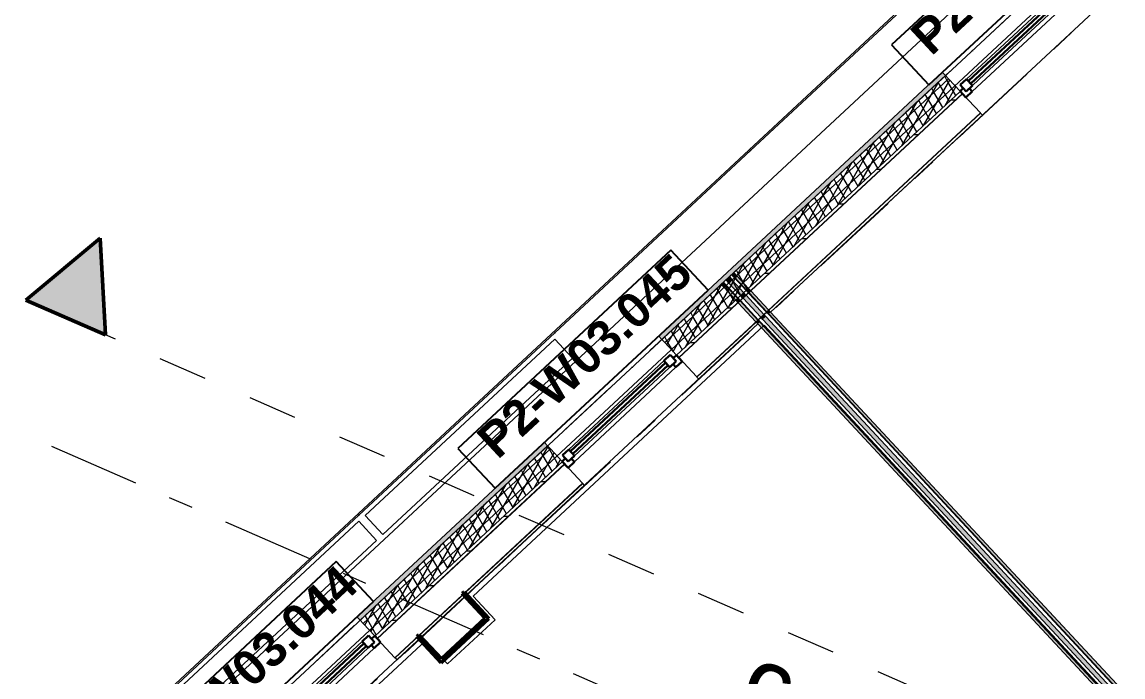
# Model space of a CAD drawing. Header units: millimetres. Extents: x -50172 to 162135, y -142603 to 4572.
# Drawn here: x -32362 to -26013, y -29528 to -25751 of the extents above; entities that cross this region are included whole.
import ezdxf
from ezdxf.enums import TextEntityAlignment as Align

# ---------------------------------------------------------------- set-up
doc = ezdxf.new("R2010")
doc.units = ezdxf.units.MM
doc.header["$MEASUREMENT"] = 0
for name, pattern in [('Dashed', [564.444447, 282.222223, -282.222223]), ('Dot & Dashed', [670.277762, 352.777767, -176.388884, 0, -141.111112]), ('Double Dashed', [1093.611073, 529.166651, -211.666656, 141.111112, -211.666656])]:
    doc.linetypes.add(name, pattern=pattern)
for name, color, linetype in [('A-25-M_Curtain_Wall', 7, 'Continuous'), ('A-25-M_Wall_Ext', 7, 'Continuous'), ('A-95-MC_Marker_Section_P2.Marker', 7, 'Continuous'), ('New_A-05-M_Gross_Int_Circulation', 7, 'Continuous'), ('New_A-15-MG_Structural_Grid_Phase_2', 7, 'Continuous'), ('New_A-20-M_Floor_Slab', 7, 'Continuous'), ('New_A-25-M_Curtain_Wall', 7, 'Continuous'), ('New_A-25-M_Wall_Ext', 7, 'Continuous'), ('New_A-25-M_Wall_Int', 7, 'Continuous'), ('New_ArchiCAD Window Markers', 7, 'Continuous'), ('New_ArchiCAD Windows', 7, 'Continuous')]:
    doc.layers.add(name, color=color, linetype=linetype)
for name, color, linetype, lineweight, true_color in [('A-25-M_Curtain_Wall_Pen_No__69', 7, 'Continuous', 20, 0x606060), ('A-25-M_Wall_Ext_Pen_No__107', 7, 'Continuous', 15, 0xa6a6a6), ('A-95-MC_Marker_Section_P2.Marker_Pen_No__25', 7, 'Continuous', 50, 0x2a2a2a), ('New_A-05-M_Gross_Int_Circulation_Pen_No__74', 7, 'Continuous', 20, 0x606060), ('New_A-15-MG_Structural_Grid_Phase_2_Pen_No__222', 7, 'Continuous', 13, 0x65af33), ('New_A-25-M_Wall_Ext_Pen_No__107', 7, 'Continuous', 15, 0xa6a6a6), ('New_A-25-M_Wall_Int_Pen_No__107', 7, 'Continuous', 15, 0xa6a6a6), ('New_A-25-M_Wall_Int_Pen_No__27', 7, 'Continuous', 50, 0x2a2a2a), ('New_ArchiCAD Windows_Pen_No__23', 7, 'Continuous', 30, 0x2a2a2a)]:
    doc.layers.add(name, color=color, linetype=linetype, lineweight=lineweight, true_color=true_color)
for name, color, linetype, lineweight in [('A-25-M_Curtain_Wall_Pen_No__90', 8, 'Continuous', 20), ('A-25-M_Wall_Ext_Pen_No__87', 8, 'Continuous', 20), ('A-95-MC_Marker_Section_P2.Marker_Pen_No__1', 7, 'Continuous', 13), ('New_A-20-M_Floor_Slab_Pen_No__89', 8, 'Continuous', 20), ('New_A-25-M_Curtain_Wall_Pen_No__87', 8, 'Continuous', 20), ('New_A-25-M_Wall_Ext_Pen_No__1', 7, 'Continuous', 13), ('New_A-25-M_Wall_Int_Pen_No__1', 7, 'Continuous', 13), ('New_ArchiCAD Window Markers_Pen_No__1', 7, 'Continuous', 13), ('New_ArchiCAD Window Markers_Pen_No__5', 7, 'Continuous', 25), ('New_ArchiCAD Windows_Pen_No__1', 7, 'Continuous', 13), ('New_ArchiCAD Windows_Pen_No__101', 252, 'Continuous', 15), ('New_ArchiCAD Windows_Pen_No__3', 7, 'Continuous', 18), ('New_ArchiCAD Zone Stamps_Pen_No__6', 7, 'Continuous', 35)]:
    doc.layers.add(name, color=color, linetype=linetype, lineweight=lineweight)
doc.styles.add('GENERATED_STYLE_1', font='')
doc.styles.add('GENERATED_STYLE_3', font='')
doc.styles.add('GENERATED_STYLE_4', font='')
doc.styles.get('GENERATED_STYLE_1').set_extended_font_data('Arial', bold=True)
doc.styles.get('GENERATED_STYLE_3').set_extended_font_data('Arial')
doc.styles.get('GENERATED_STYLE_4').set_extended_font_data('Swis721 BT')
pattern_1 = [(60, (0, 0), (-43.30127, 25), []), (120, (0, 0), (43.30127, 25), [])]
pattern_2 = [(0, (0, 0), (0, 200), [])]
pattern_3 = [(222.9401, (0, 0), (-117.9931, 126.7976), [0, -100]), (222.9401, (22.4, -97.46), (-117.9931, 126.7976), [0, -100])]

# ---------------------------------------------------------------- blocks, each defined once
blk = doc.blocks.new('Corridor 02-Third_INB 3152_2_1', base_point=(-27291.1, -30973.4))
at = {"layer": 'New_A-05-M_Gross_Int_Circulation_Pen_No__74', "linetype": 'Continuous'}
for p, q in [((-28082.1, -27499.9), (-29760.7, -29061.1)), ((-25292.6, -30497.4), (-28082.1, -27499.9)), ((-29760.7, -29061.1), (-29633.7, -29197.6)), ((-29633.7, -29197.6), (-29908, -29452.9)), ((-30034.1, -29317.5), (-31017.7, -30231.4)), ((-29908, -29452.9), (-30034.1, -29317.5))]:
    blk.add_line(p, q, dxfattribs=at)
at = {"layer": 'New_ArchiCAD Zone Stamps_Pen_No__6'}
for tag, height, style, p in [('ROOM_NAME', 250, 'GENERATED_STYLE_1', (-28123.9, -29413.8)), ('zoneNameLine2', 250, 'GENERATED_STYLE_1', (-28312.4, -29846)), ('ROOM_NUMBER', 200, 'GENERATED_STYLE_3', (-28500.8, -30266.7)), ('measuredAreaCode', 200, 'GENERATED_STYLE_3', (-28657.8, -30626.8)), ('ROOM_HOLES_PRM', 200, 'GENERATED_STYLE_3', (-28350.4, -30760.8)), ('DUMMY_649', 200, 'GENERATED_STYLE_3', (-27721.3, -31035.2)), ('DUMMY_650', 133.3, 'GENERATED_STYLE_3', (-27442, -31141.7))]:
    blk.add_attdef(tag, text='', height=height, rotation=336.44041, dxfattribs=dict(at, style=style)).set_placement(p, align=Align.TOP_LEFT)
blk = doc.blocks.new('Slab_1_1', base_point=(-21949.4, -20986.7))
at = {"layer": 'New_A-20-M_Floor_Slab_Pen_No__89', "linetype": 'Continuous', "flags": 128}
blk.add_lwpolyline([(-21949.4, -20986.7), (-35033.8, -33162.5), (-17609.3, -40760.4), (-18787.3, -43462.1), (-15131, -45056.4), (-14775, -44240), (-9869.7, -46379), (-11500.5, -50118.9), (-7078.3, -52047.2), (-5877, -49292.3), (-6005.4, -49236.4), (-8439.1, -48175.2), (-7170.1, -45265.1), (-4736.4, -46326.4), (-4347.2, -46496.1), (12486.7, -53836.5)], dxfattribs=at)
blk = doc.blocks.new('Curtain Wall_5_1')
at = {"layer": 'New_A-25-M_Curtain_Wall_Pen_No__87', "linetype": 'Continuous'}
for p, q in [((-28160.3, -26491.8), (-27030.7, -25440.6)), ((-29289.9, -27542.9), (-28160.3, -26491.8)), ((-30419.4, -28594.1), (-29289.9, -27542.9)), ((-31549, -29645.3), (-30419.4, -28594.1))]:
    blk.add_line(p, q, dxfattribs=at)
for p in [(-28160.3, -26491.8), (-29289.9, -27542.9), (-30419.4, -28594.1)]:
    blk.add_point(p, dxfattribs=at)
blk = doc.blocks.new('*X463')
at = {"layer": 'New_A-25-M_Wall_Int_Pen_No__107', "linetype": 'Continuous'}
blk.add_hatch(color=256, dxfattribs=at).paths.add_polyline_path([(-28090.4, -27466.3), (-25326.8, -30436.1), (-25325.6, -30400.7), (-28072.1, -27449.3)])
blk = doc.blocks.new('Wall_59_1', base_point=(-28275.9, -27175.9))
at = {"layer": 'New_A-25-M_Wall_Int_Pen_No__107', "linetype": 'Continuous'}
for points in [[(-28056, -27434.3), (-25324.4, -30369.6), (-25323.7, -30348.4), (-28045, -27424.1)], [(-28118.2, -27492.2), (-25328.8, -30489.8), (-25328, -30468.6), (-28107.2, -27482)]]:
    blk.add_hatch(color=256, dxfattribs=at).paths.add_polyline_path(points)
at = {"layer": 'New_A-25-M_Wall_Int_Pen_No__107', "linetype": 'Continuous', "lineweight": 0, "true_color": 0x535353}
for points in [[(-28107.2, -27482), (-25328, -30468.6), (-25327.8, -30464.3), (-28105, -27480)], [(-28058.2, -27436.4), (-25324.6, -30373.9), (-25324.4, -30369.6), (-28056, -27434.3)]]:
    blk.add_hatch(color=251, dxfattribs=at).paths.add_polyline_path(points)
at = {"layer": 'New_A-25-M_Wall_Int_Pen_No__1', "linetype": 'Continuous'}
for p, q in [((-28107.2, -27482), (-25328, -30468.6)), ((-28105, -27480), (-25327.8, -30464.3)), ((-28090.4, -27466.3), (-25326.8, -30436.1)), ((-28072.1, -27449.3), (-25325.6, -30400.7)), ((-28058.2, -27436.4), (-25324.6, -30373.9)), ((-28056, -27434.3), (-25324.4, -30369.6))]:
    blk.add_line(p, q, dxfattribs=at)
at = {"layer": 'New_A-25-M_Wall_Int_Pen_No__1', "linetype": 'Continuous', "flags": 128}
for points in [[(-25323.7, -30348.4), (-28045, -27424.1)], [(-28118.2, -27492.2), (-25328.8, -30489.8)]]:
    blk.add_lwpolyline(points, dxfattribs=at)
at = {"layer": 'New_A-25-M_Wall_Int', "color": 250, "lineweight": 50, "true_color": 0x2a2a2a}
blk.add_blockref('*X463', (0, 0), dxfattribs=at)
blk = doc.blocks.new('Wall_87_1', base_point=(-30317.8, -28740))
at = {"layer": 'New_A-25-M_Curtain_Wall_Pen_No__87', "linetype": 'Continuous', "flags": 128}
for points in [[(-30420, -28630.2), (-31513, -29647.3)], [(-30317.8, -28740), (-30420, -28630.2)], [(-31410.8, -29757.1), (-30317.8, -28740)], [(-31513, -29647.3), (-31410.8, -29757.1)]]:
    blk.add_lwpolyline(points, dxfattribs=at)
blk = doc.blocks.new('Wall_88_1', base_point=(-29188.3, -27688.8))
at = {"layer": 'New_A-25-M_Curtain_Wall_Pen_No__87', "linetype": 'Continuous', "flags": 128}
for points in [[(-29290.4, -27579), (-30383.4, -28596.1)], [(-29188.3, -27688.8), (-29290.4, -27579)], [(-30281.2, -28705.9), (-29188.3, -27688.8)], [(-30383.4, -28596.1), (-30281.2, -28705.9)]]:
    blk.add_lwpolyline(points, dxfattribs=at)
blk = doc.blocks.new('Wall_153_1', base_point=(-29943.4, -29424.1))
at = {"layer": 'New_A-25-M_Wall_Int_Pen_No__107', "linetype": 'Continuous'}
blk.add_hatch(color=256, dxfattribs=at).paths.add_polyline_path([(-29943.4, -29424.1), (-30073.5, -29284.3), (-30084.5, -29294.5), (-29944.2, -29445.3)])
at = {"layer": 'New_A-25-M_Wall_Int_Pen_No__27', "linetype": 'Continuous', "flags": 128}
for points in [[(-30073.5, -29284.3), (-30084.5, -29294.5)], [(-30084.5, -29294.5), (-29944.2, -29445.3)], [(-29943.4, -29424.1), (-30073.5, -29284.3)]]:
    blk.add_lwpolyline(points, dxfattribs=at)
blk = doc.blocks.new('Wall_154_1', base_point=(-29943.4, -29424.1))
at = {"layer": 'New_A-25-M_Wall_Int_Pen_No__107', "linetype": 'Continuous'}
blk.add_hatch(color=256, dxfattribs=at).paths.add_polyline_path([(-29944.2, -29445.3), (-29669.8, -29190), (-29691, -29189.2), (-29943.4, -29424.1)])
at = {"layer": 'New_A-25-M_Wall_Int_Pen_No__27', "linetype": 'Continuous', "flags": 128}
for points in [[(-29944.2, -29445.3), (-29669.8, -29190)], [(-29691, -29189.2), (-29943.4, -29424.1)]]:
    blk.add_lwpolyline(points, dxfattribs=at)
blk = doc.blocks.new('Wall_155_1', base_point=(-29691, -29189.2))
at = {"layer": 'New_A-25-M_Wall_Int_Pen_No__107', "linetype": 'Continuous'}
blk.add_hatch(color=256, dxfattribs=at).paths.add_polyline_path([(-29669.8, -29190), (-29812.2, -29037), (-29823.1, -29047.2), (-29691, -29189.2)])
at = {"layer": 'New_A-25-M_Wall_Int_Pen_No__27', "linetype": 'Continuous', "flags": 128}
for points in [[(-29812.2, -29037), (-29823.1, -29047.2)], [(-29823.1, -29047.2), (-29691, -29189.2)], [(-29669.8, -29190), (-29812.2, -29037)]]:
    blk.add_lwpolyline(points, dxfattribs=at)
blk = doc.blocks.new('*X640')
at = {"layer": 'A-25-M_Wall_Ext_Pen_No__107', "linetype": 'Continuous'}
blk.add_hatch(color=256, dxfattribs=at).paths.add_polyline_path([(-28285.9, -27256.2), (-28267.6, -27239.2), (-28284.6, -27220.9), (-28302.9, -27237.9)])
blk = doc.blocks.new('*X642')
at = {"layer": 'A-25-M_Wall_Ext_Pen_No__107', "linetype": 'Continuous'}
blk.add_hatch(color=256, dxfattribs=at).paths.add_polyline_path([(-28217.8, -27329.4), (-28199.5, -27312.4), (-28267.6, -27239.2), (-28285.9, -27256.2)])
blk = doc.blocks.new('*X644')
at = {"layer": 'A-25-M_Wall_Ext_Pen_No__107', "linetype": 'Continuous'}
blk.add_hatch(color=256, dxfattribs=at).paths.add_polyline_path([(-28205.5, -27342.6), (-28187.2, -27325.6), (-28199.5, -27312.4), (-28217.8, -27329.4)])
blk = doc.blocks.new('*X646')
at = {"layer": 'A-25-M_Wall_Ext_Pen_No__107', "linetype": 'Continuous'}
blk.add_hatch(color=256, dxfattribs=at).paths.add_polyline_path([(-28204.1, -27344.1), (-28185.8, -27327), (-28187.2, -27325.6), (-28205.5, -27342.6)])
blk = doc.blocks.new('*X648')
at = {"layer": 'A-25-M_Wall_Ext_Pen_No__107', "linetype": 'Continuous'}
blk.add_hatch(color=256, dxfattribs=at).paths.add_polyline_path([(-28102, -27453.9), (-28083.7, -27436.9), (-28185.8, -27327), (-28204.1, -27344.1)])
blk = doc.blocks.new('*X650')
at = {"layer": 'A-25-M_Wall_Ext_Pen_No__107', "linetype": 'Continuous'}
blk.add_hatch(color=256, dxfattribs=at).paths.add_polyline_path([(-28100.6, -27455.4), (-28082.3, -27438.3), (-28083.7, -27436.9), (-28102, -27453.9)])
blk = doc.blocks.new('*X652')
at = {"layer": 'A-25-M_Wall_Ext_Pen_No__107', "linetype": 'Continuous'}
blk.add_hatch(color=256, dxfattribs=at).paths.add_polyline_path([(-28090.4, -27466.3), (-28072.1, -27449.3), (-28082.3, -27438.3), (-28100.6, -27455.4)])
blk = doc.blocks.new('Wall_211_1', base_point=(-34937.8, -33412.1))
at = {"layer": 'New_A-25-M_Wall_Ext_Pen_No__107', "linetype": 'Continuous', "lineweight": 0, "true_color": 0x535353}
for points in [[(-28253.7, -27226.3), (-28251.5, -27224.2), (-28268.5, -27205.9), (-28270.7, -27208)], [(-28185.6, -27299.5), (-28183.4, -27297.4), (-28251.5, -27224.2), (-28253.7, -27226.3)], [(-28302.7, -27271.9), (-28300.5, -27269.9), (-28317.6, -27251.6), (-28319.8, -27253.6)], [(-28234.6, -27345.1), (-28232.4, -27343.1), (-28300.5, -27269.9), (-28302.7, -27271.9)], [(-28173.3, -27312.6), (-28171.1, -27310.6), (-28183.4, -27297.4), (-28185.6, -27299.5)], [(-28222.3, -27358.3), (-28220.1, -27356.2), (-28232.4, -27343.1), (-28234.6, -27345.1)], [(-28221, -27359.7), (-28218.8, -27357.7), (-28220.1, -27356.2), (-28222.3, -27358.3)], [(-28118.8, -27469.6), (-28116.6, -27467.5), (-28218.8, -27357.7), (-28221, -27359.7)], [(-28171.9, -27314.1), (-28169.7, -27312.1), (-28171.1, -27310.6), (-28173.3, -27312.6)], [(-28069.7, -27423.9), (-28067.5, -27421.9), (-28169.7, -27312.1), (-28171.9, -27314.1)], [(-28068.4, -27425.4), (-28066.2, -27423.3), (-28067.5, -27421.9), (-28069.7, -27423.9)], [(-28058.2, -27436.4), (-28056, -27434.3), (-28066.2, -27423.3), (-28068.4, -27425.4)], [(-28117.4, -27471), (-28115.2, -27469), (-28116.6, -27467.5), (-28118.8, -27469.6)], [(-28107.2, -27482), (-28105, -27480), (-28115.2, -27469), (-28117.4, -27471)]]:
    blk.add_hatch(color=251, dxfattribs=at).paths.add_polyline_path(points)
at = {"layer": 'New_A-25-M_Wall_Ext_Pen_No__107', "linetype": 'Continuous'}
for points in [[(-28251.5, -27224.2), (-28240.5, -27214), (-28257.5, -27195.7), (-28268.5, -27205.9)], [(-28183.4, -27297.4), (-28172.4, -27287.2), (-28240.5, -27214), (-28251.5, -27224.2)], [(-28313.7, -27282.1), (-28302.7, -27271.9), (-28319.8, -27253.6), (-28330.7, -27263.8)], [(-28245.6, -27355.3), (-28234.6, -27345.1), (-28302.7, -27271.9), (-28313.7, -27282.1)], [(-28171.1, -27310.6), (-28160.1, -27300.4), (-28172.4, -27287.2), (-28183.4, -27297.4)], [(-28233.3, -27368.5), (-28222.3, -27358.3), (-28234.6, -27345.1), (-28245.6, -27355.3)], [(-28232, -27370), (-28221, -27359.7), (-28222.3, -27358.3), (-28233.3, -27368.5)], [(-28129.8, -27479.8), (-28118.8, -27469.6), (-28221, -27359.7), (-28232, -27370)], [(-28169.7, -27312.1), (-28158.8, -27301.8), (-28160.1, -27300.4), (-28171.1, -27310.6)], [(-28067.5, -27421.9), (-28056.6, -27411.7), (-28158.8, -27301.8), (-28169.7, -27312.1)], [(-28066.2, -27423.3), (-28055.2, -27413.1), (-28056.6, -27411.7), (-28067.5, -27421.9)], [(-28056, -27434.3), (-28045, -27424.1), (-28055.2, -27413.1), (-28066.2, -27423.3)], [(-28128.4, -27481.2), (-28117.4, -27471), (-28118.8, -27469.6), (-28129.8, -27479.8)], [(-28118.2, -27492.2), (-28107.2, -27482), (-28117.4, -27471), (-28128.4, -27481.2)]]:
    blk.add_hatch(color=256, dxfattribs=at).paths.add_polyline_path(points)
at = {"layer": 'A-25-M_Wall_Ext_Pen_No__87', "linetype": 'Continuous', "flags": 128}
for points in [[(-25357.6, -24497.1), (-28257.5, -27195.7)], [(-28045, -27424.1), (-25145, -24725.5)], [(-28330.7, -27263.8), (-31365.2, -30087.6)], [(-31053.4, -30223.6), (-28118.2, -27492.2)]]:
    blk.add_lwpolyline(points, dxfattribs=at)
at = {"layer": 'New_A-25-M_Wall_Ext_Pen_No__1', "linetype": 'Continuous'}
for p, q in [((-28267.6, -27239.2), (-28284.6, -27220.9)), ((-28253.7, -27226.3), (-28270.7, -27208)), ((-28251.5, -27224.2), (-28268.5, -27205.9)), ((-28240.5, -27214), (-28257.5, -27195.7)), ((-28185.6, -27299.5), (-28253.7, -27226.3)), ((-28183.4, -27297.4), (-28251.5, -27224.2)), ((-28172.4, -27287.2), (-28240.5, -27214)), ((-28330.7, -27263.8), (-28313.7, -27282.1)), ((-28319.8, -27253.6), (-28302.7, -27271.9)), ((-28300.5, -27269.9), (-28317.6, -27251.6)), ((-28313.7, -27282.1), (-28245.6, -27355.3)), ((-28285.9, -27256.2), (-28302.9, -27237.9)), ((-28302.7, -27271.9), (-28234.6, -27345.1)), ((-28232.4, -27343.1), (-28300.5, -27269.9)), ((-28217.8, -27329.4), (-28285.9, -27256.2)), ((-28199.5, -27312.4), (-28267.6, -27239.2)), ((-28173.3, -27312.6), (-28185.6, -27299.5)), ((-28171.1, -27310.6), (-28183.4, -27297.4)), ((-28160.1, -27300.4), (-28172.4, -27287.2)), ((-28245.6, -27355.3), (-28233.3, -27368.5)), ((-28234.6, -27345.1), (-28222.3, -27358.3)), ((-28220.1, -27356.2), (-28232.4, -27343.1)), ((-28222.3, -27358.3), (-28221, -27359.7)), ((-28221, -27359.7), (-28118.8, -27469.6)), ((-28218.8, -27357.7), (-28220.1, -27356.2)), ((-28116.6, -27467.5), (-28218.8, -27357.7)), ((-28205.5, -27342.6), (-28217.8, -27329.4)), ((-28204.1, -27344.1), (-28205.5, -27342.6)), ((-28102, -27453.9), (-28204.1, -27344.1)), ((-28187.2, -27325.6), (-28199.5, -27312.4)), ((-28185.8, -27327), (-28187.2, -27325.6)), ((-28083.7, -27436.9), (-28185.8, -27327)), ((-28171.9, -27314.1), (-28173.3, -27312.6)), ((-28069.7, -27423.9), (-28171.9, -27314.1)), ((-28169.7, -27312.1), (-28171.1, -27310.6)), ((-28067.5, -27421.9), (-28169.7, -27312.1)), ((-28158.8, -27301.8), (-28160.1, -27300.4)), ((-28056.6, -27411.7), (-28158.8, -27301.8)), ((-28233.3, -27368.5), (-28232, -27370)), ((-28232, -27370), (-28129.8, -27479.8)), ((-28068.4, -27425.4), (-28069.7, -27423.9)), ((-28058.2, -27436.4), (-28068.4, -27425.4)), ((-28066.2, -27423.3), (-28067.5, -27421.9)), ((-28056, -27434.3), (-28066.2, -27423.3)), ((-28055.2, -27413.1), (-28056.6, -27411.7)), ((-28045, -27424.1), (-28055.2, -27413.1)), ((-28129.8, -27479.8), (-28128.4, -27481.2)), ((-28128.4, -27481.2), (-28118.2, -27492.2)), ((-28118.8, -27469.6), (-28117.4, -27471)), ((-28117.4, -27471), (-28107.2, -27482)), ((-28115.2, -27469), (-28116.6, -27467.5)), ((-28105, -27480), (-28115.2, -27469)), ((-28100.6, -27455.4), (-28102, -27453.9)), ((-28090.4, -27466.3), (-28100.6, -27455.4)), ((-28082.3, -27438.3), (-28083.7, -27436.9)), ((-28072.1, -27449.3), (-28082.3, -27438.3))]:
    blk.add_line(p, q, dxfattribs=at)
at = {"layer": 'A-25-M_Wall_Ext', "color": 250, "lineweight": 50, "true_color": 0x2a2a2a}
for name in ['*X640', '*X642', '*X644', '*X646', '*X648', '*X650', '*X652']:
    blk.add_blockref(name, (0, 0), dxfattribs=at)
blk = doc.blocks.new('Standard grid marker_21')
at = {"layer": 'New_A-15-MG_Structural_Grid_Phase_2_Pen_No__222', "linetype": 'Double Dashed'}
blk.add_line((2642.7, 0), (48997.9, 0), dxfattribs=at)
at = {"layer": 'New_A-15-MG_Structural_Grid_Phase_2_Pen_No__222', "style": 'GENERATED_STYLE_4'}
blk.add_attdef('AC_MarkerText_1', text='', height=350, rotation=113.5, dxfattribs=at).set_placement((-500, -1294.1), align=Align.MIDDLE_CENTER)
blk = doc.blocks.new('Beam_5_1', base_point=(-34630.1, -33125.7))
at = {"layer": 'A-25-M_Curtain_Wall_Pen_No__69', "linetype": 'Dot & Dashed'}
blk.add_line((-34630.1, -33125.7), (-10910.7, -11053.4), dxfattribs=at)
at = {"layer": 'A-25-M_Curtain_Wall_Pen_No__90', "linetype": 'Continuous'}
for p, q in [((-34942.9, -32791.2), (-11222.7, -10718.1)), ((-34575.8, -33183.7), (-10856.6, -11111.5))]:
    blk.add_line(p, q, dxfattribs=at)
blk = doc.blocks.new('*X815')
at = {"layer": 'New_A-25-M_Wall_Ext_Pen_No__107', "linetype": 'Continuous'}
blk.add_hatch(color=256, dxfattribs=at).paths.add_polyline_path([(-28090.4, -27466.3), (-28072.1, -27449.3), (-28082.3, -27438.3), (-28100.6, -27455.4)])
blk = doc.blocks.new('Window 19_10')
at = {"layer": 'New_ArchiCAD Windows_Pen_No__1', "linetype": 'Continuous'}
for p, q in [((-450, 123), (-450, 150)), ((450, 150), (450, 123)), ((-450, 98), (-450, 123)), ((-450, 0), (-450, 98)), ((450, 123), (450, 98)), ((450, 98), (450, 0)), ((450, 0), (450, -2)), ((-450, -2), (-450, 0)), ((-450, -20), (-450, -2)), ((-450, -22), (-450, -20)), ((-450, -172), (-450, -22)), ((450, -2), (450, -20)), ((450, -20), (450, -22)), ((450, -22), (450, -172)), ((-450, -174), (-450, -172)), ((-450, -189), (-450, -174)), ((450, -172), (450, -174)), ((450, -174), (450, -189))]:
    blk.add_line(p, q, dxfattribs=at)
at = {"layer": 'New_ArchiCAD Windows_Pen_No__101', "linetype": 'Continuous'}
for p, q in [((-342, 25), (-373.9, 25)), ((375, 25), (-290.9, 25)), ((-400, -50), (400, -50)), ((375, -25), (-279.9, -25))]:
    blk.add_line(p, q, dxfattribs=at)
at = {"layer": 'New_ArchiCAD Windows_Pen_No__23', "linetype": 'Continuous'}
for p, q in [((-450, -50), (-450, 0)), ((-450, 0), (-425, 0)), ((-425, -25), (-425, 25)), ((-425, 25), (-375, 25)), ((-375, 25), (-375, -25)), ((-375, 10), (375, 10)), ((375, -25), (375, 25)), ((375, 25), (425, 25)), ((425, 25), (425, -25)), ((425, 0), (450, 0)), ((450, 0), (450, -50)), ((-400, -50), (-450, -50)), ((-375, -25), (-425, -25)), ((-400, -25), (-400, -50)), ((375, -10), (-375, -10)), ((425, -25), (375, -25)), ((400, -50), (400, -25)), ((450, -50), (400, -50))]:
    blk.add_line(p, q, dxfattribs=at)
at = {"layer": 'New_ArchiCAD Windows_Pen_No__3', "linetype": 'Continuous'}
for p, q in [((-375, 25), (-373.9, 25)), ((-342, 25), (-290.9, 25)), ((-375, -25), (-279.9, -25))]:
    blk.add_line(p, q, dxfattribs=at)
blk = doc.blocks.new('Window Stamp 18_14')
at = {"layer": 'New_ArchiCAD Window Markers_Pen_No__5', "linetype": 'Continuous'}
for p, q in [((557.4, -339), (-1119.7, -339)), ((-1119.7, -339), (-1119.7, -653.3)), ((557.4, -339), (-1119.7, -339)), ((557.4, -653.3), (557.4, -339)), ((-1119.7, -653.3), (557.4, -653.3))]:
    blk.add_line(p, q, dxfattribs=at)
at = {"layer": 'New_ArchiCAD Window Markers_Pen_No__1', "style": 'GENERATED_STYLE_1'}
blk.add_attdef('AC_WIDO_ID', text='', height=200, rotation=180, dxfattribs=at).set_placement((481.2, -273.8), align=Align.BOTTOM_LEFT)
blk = doc.blocks.new('Window 19_11')
at = {"layer": 'New_ArchiCAD Windows_Pen_No__1', "linetype": 'Continuous'}
for p, q in [((-450, 150), (-450, 123)), ((450, 123), (450, 150)), ((-450, 123), (-450, 98)), ((-450, 98), (-450, 0)), ((450, 98), (450, 123)), ((450, 0), (450, 98)), ((-450, 0), (-450, -2)), ((-450, -2), (-450, -20)), ((-450, -20), (-450, -22)), ((-450, -22), (-450, -172)), ((450, -2), (450, 0)), ((450, -20), (450, -2)), ((450, -22), (450, -20)), ((450, -172), (450, -22)), ((-450, -172), (-450, -174)), ((-450, -174), (-450, -189)), ((450, -174), (450, -172)), ((450, -189), (450, -174))]:
    blk.add_line(p, q, dxfattribs=at)
at = {"layer": 'New_ArchiCAD Windows_Pen_No__101', "linetype": 'Continuous'}
for p, q in [((-342, 25), (-373.9, 25)), ((375, 25), (-290.9, 25)), ((-400, -50), (400, -50)), ((375, -25), (-279.9, -25))]:
    blk.add_line(p, q, dxfattribs=at)
at = {"layer": 'New_ArchiCAD Windows_Pen_No__23', "linetype": 'Continuous'}
for p, q in [((-425, 25), (-425, -25)), ((-375, 25), (-425, 25)), ((-375, -25), (-375, 25)), ((375, 10), (-375, 10)), ((375, 25), (375, -25)), ((425, 25), (375, 25)), ((425, -25), (425, 25)), ((-450, 0), (-450, -50)), ((-425, 0), (-450, 0)), ((-450, -50), (-400, -50)), ((-425, -25), (-375, -25)), ((-400, -50), (-400, -25)), ((-375, -10), (375, -10)), ((375, -25), (425, -25)), ((400, -25), (400, -50)), ((400, -50), (450, -50)), ((450, 0), (425, 0)), ((450, -50), (450, 0))]:
    blk.add_line(p, q, dxfattribs=at)
at = {"layer": 'New_ArchiCAD Windows_Pen_No__3', "linetype": 'Continuous'}
for p, q in [((-375, 25), (-373.9, 25)), ((-342, 25), (-290.9, 25)), ((-375, -25), (-279.9, -25))]:
    blk.add_line(p, q, dxfattribs=at)
blk = doc.blocks.new('Window Stamp 18_9')
at = {"layer": 'New_ArchiCAD Window Markers_Pen_No__5', "linetype": 'Continuous'}
for p, q in [((838.5, -339), (-838.5, -339)), ((-838.5, -339), (-838.5, -653.3)), ((838.5, -339), (-838.5, -339)), ((838.5, -653.3), (838.5, -339)), ((-838.5, -653.3), (838.5, -653.3))]:
    blk.add_line(p, q, dxfattribs=at)
at = {"layer": 'New_ArchiCAD Window Markers_Pen_No__1', "style": 'GENERATED_STYLE_1'}
blk.add_attdef('AC_WIDO_ID', text='', height=200, rotation=180, dxfattribs=at).set_placement((762.3, -273.8), align=Align.BOTTOM_LEFT)
blk = doc.blocks.new('Window 19_12')
at = {"layer": 'New_ArchiCAD Windows_Pen_No__1', "linetype": 'Continuous'}
for p, q in [((-450, 123), (-450, 150)), ((450, 150), (450, 123)), ((-450, 98), (-450, 123)), ((-450, 0), (-450, 98)), ((450, 123), (450, 98)), ((450, 98), (450, 0)), ((450, 0), (450, -2)), ((-450, -2), (-450, 0)), ((-450, -20), (-450, -2)), ((-450, -22), (-450, -20)), ((-450, -172), (-450, -22)), ((450, -2), (450, -20)), ((450, -20), (450, -22)), ((450, -22), (450, -172)), ((-450, -174), (-450, -172)), ((-450, -189), (-450, -174)), ((450, -172), (450, -174)), ((450, -174), (450, -189))]:
    blk.add_line(p, q, dxfattribs=at)
at = {"layer": 'New_ArchiCAD Windows_Pen_No__101', "linetype": 'Continuous'}
for p, q in [((-342, 25), (-373.9, 25)), ((375, 25), (-290.9, 25)), ((-400, -50), (400, -50)), ((375, -25), (-279.9, -25))]:
    blk.add_line(p, q, dxfattribs=at)
at = {"layer": 'New_ArchiCAD Windows_Pen_No__23', "linetype": 'Continuous'}
for p, q in [((-425, -25), (-425, 25)), ((-425, 25), (-375, 25)), ((-375, 25), (-375, -25)), ((-375, 10), (375, 10)), ((375, -25), (375, 25)), ((375, 25), (425, 25)), ((425, 25), (425, -25)), ((425, 0), (450, 0)), ((-450, -50), (-450, 0)), ((-450, 0), (-425, 0)), ((-400, -50), (-450, -50)), ((-375, -25), (-425, -25)), ((-400, -25), (-400, -50)), ((375, -10), (-375, -10)), ((425, -25), (375, -25)), ((400, -50), (400, -25)), ((450, -50), (400, -50)), ((450, 0), (450, -50))]:
    blk.add_line(p, q, dxfattribs=at)
at = {"layer": 'New_ArchiCAD Windows_Pen_No__3', "linetype": 'Continuous'}
for p, q in [((-375, 25), (-373.9, 25)), ((-342, 25), (-290.9, 25)), ((-375, -25), (-279.9, -25))]:
    blk.add_line(p, q, dxfattribs=at)
blk = doc.blocks.new('Window Stamp 18_15')
at = {"layer": 'New_ArchiCAD Window Markers_Pen_No__5', "linetype": 'Continuous'}
for p, q in [((1097.5, -339), (-579.6, -339)), ((-579.6, -339), (-579.6, -653.3)), ((1097.5, -339), (-579.6, -339)), ((1097.5, -653.3), (1097.5, -339)), ((-579.6, -653.3), (1097.5, -653.3))]:
    blk.add_line(p, q, dxfattribs=at)
at = {"layer": 'New_ArchiCAD Window Markers_Pen_No__1', "style": 'GENERATED_STYLE_1'}
blk.add_attdef('AC_WIDO_ID', text='', height=200, rotation=180, dxfattribs=at).set_placement((1021.3, -273.8), align=Align.BOTTOM_LEFT)
blk = doc.blocks.new('Wall_252_1', base_point=(-10929.1, -11033.6))
at = {"layer": 'New_A-25-M_Wall_Ext_Pen_No__107', "linetype": 'Continuous'}
for points in [[(-27055, -26039.8), (-28690.6, -27561.8), (-28672.2, -27581.6), (-27036.7, -26059.6)], [(-28056, -27434.3), (-28045, -27424.1), (-28055.2, -27413.1), (-28066.2, -27423.3)], [(-28118.2, -27492.2), (-28107.2, -27482), (-28117.4, -27471), (-28128.4, -27481.2)], [(-29349.5, -28174.9), (-30430.6, -29181), (-30412.2, -29200.8), (-29331.1, -28194.7)]]:
    blk.add_hatch(color=256, dxfattribs=at).paths.add_polyline_path(points)
h = blk.add_hatch(dxfattribs=at)
h.set_pattern_fill('Batt_Insulation_0001', color=256, style=0, pattern_type=2)
h.set_pattern_definition(pattern_1)
h.paths.add_polyline_path([(-27036.7, -26059.6), (-28672.2, -27581.6), (-28655.2, -27599.9), (-27019.6, -26077.9)])
h = blk.add_hatch(dxfattribs=at)
h.set_pattern_fill('Batt_Insulation_0001', color=256, style=0, pattern_type=2)
h.set_pattern_definition(pattern_1)
h.paths.add_polyline_path([(-27019.6, -26077.9), (-28655.2, -27599.9), (-28587.1, -27673.1), (-26951.5, -26151.1)])
h = blk.add_hatch(dxfattribs=at)
h.set_pattern_fill('Plywood_0001', color=256, style=0, pattern_type=2)
h.set_pattern_definition(pattern_2)
h.paths.add_polyline_path([(-26951.5, -26151.1), (-28587.1, -27673.1), (-28574.8, -27686.3), (-26939.2, -26164.3)])
at = {"layer": 'New_A-25-M_Wall_Ext_Pen_No__107', "linetype": 'Continuous', "lineweight": 0, "true_color": 0x535353}
for points in [[(-26939.2, -26164.3), (-28574.8, -27686.3), (-28573.5, -27687.8), (-26937.9, -26165.7)], [(-28115.2, -27469), (-26834.3, -26277), (-26835.7, -26275.5), (-28116.6, -27467.5)], [(-28058.2, -27436.4), (-28056, -27434.3), (-28066.2, -27423.3), (-28068.4, -27425.4)], [(-28118.8, -27469.6), (-28471.3, -27797.6), (-28469.9, -27799), (-28117.4, -27471)], [(-28117.4, -27471), (-28115.2, -27469), (-28116.6, -27467.5), (-28118.8, -27469.6)], [(-28107.2, -27482), (-28105, -27480), (-28115.2, -27469), (-28117.4, -27471)], [(-29233.7, -28299.4), (-30314.8, -29305.5), (-30313.5, -29306.9), (-29232.3, -28300.9)], [(-29130.1, -28410.7), (-30211.3, -29416.7), (-30209.9, -29418.2), (-29128.8, -28412.1)]]:
    blk.add_hatch(color=251, dxfattribs=at).paths.add_polyline_path(points)
at = {"layer": 'New_A-25-M_Wall_Ext_Pen_No__107', "linetype": 'Continuous'}
h = blk.add_hatch(dxfattribs=at)
h.set_pattern_fill('Plaster_0001', color=256, style=0, pattern_type=2)
h.set_pattern_definition(pattern_3)
h.paths.add_polyline_path([(-28045, -27424.1), (-26824.1, -26288), (-26834.3, -26277), (-28055.2, -27413.1)])
h = blk.add_hatch(dxfattribs=at)
h.set_pattern_fill('Plaster_0001', color=256, style=0, pattern_type=2)
h.set_pattern_definition(pattern_3)
h.paths.add_polyline_path([(-28128.4, -27481.2), (-28469.9, -27799), (-28459.7, -27810), (-28118.2, -27492.2)])
h = blk.add_hatch(dxfattribs=at)
h.set_pattern_fill('Batt_Insulation_0001', color=256, style=0, pattern_type=2)
h.set_pattern_definition(pattern_1)
h.paths.add_polyline_path([(-29331.1, -28194.7), (-30412.2, -29200.8), (-30395.2, -29219.1), (-29314.1, -28213)])
h = blk.add_hatch(dxfattribs=at)
h.set_pattern_fill('Batt_Insulation_0001', color=256, style=0, pattern_type=2)
h.set_pattern_definition(pattern_1)
h.paths.add_polyline_path([(-29314.1, -28213), (-30395.2, -29219.1), (-30327.1, -29292.3), (-29245.9, -28286.2)])
h = blk.add_hatch(dxfattribs=at)
h.set_pattern_fill('Plywood_0001', color=256, style=0, pattern_type=2)
h.set_pattern_definition(pattern_2)
h.paths.add_polyline_path([(-29245.9, -28286.2), (-30327.1, -29292.3), (-30314.8, -29305.5), (-29233.7, -28299.4)])
h = blk.add_hatch(dxfattribs=at)
h.set_pattern_fill('Plaster_0001', color=256, style=0, pattern_type=2)
h.set_pattern_definition(pattern_3)
h.paths.add_polyline_path([(-29128.8, -28412.1), (-30209.9, -29418.2), (-30199.7, -29429.2), (-29118.5, -28423.1)])
at = {"layer": 'New_A-25-M_Wall_Ext_Pen_No__1', "linetype": 'Continuous'}
for p, q in [((-27036.7, -26059.6), (-28672.2, -27581.6)), ((-27019.6, -26077.9), (-28655.2, -27599.9)), ((-26951.5, -26151.1), (-28587.1, -27673.1)), ((-26939.2, -26164.3), (-28574.8, -27686.3)), ((-26937.9, -26165.7), (-28573.5, -27687.8)), ((-26835.7, -26275.5), (-28116.6, -27467.5)), ((-26834.3, -26277), (-28055.2, -27413.1)), ((-28068.4, -27425.4), (-28082.3, -27438.3)), ((-28058.2, -27436.4), (-28068.4, -27425.4)), ((-28055.2, -27413.1), (-28066.2, -27423.3)), ((-28056, -27434.3), (-28066.2, -27423.3)), ((-28045, -27424.1), (-28055.2, -27413.1)), ((-28118.8, -27469.6), (-28471.3, -27797.6)), ((-28128.4, -27481.2), (-28469.9, -27799)), ((-28117.4, -27471), (-28128.4, -27481.2)), ((-28128.4, -27481.2), (-28118.2, -27492.2)), ((-28116.6, -27467.5), (-28118.8, -27469.6)), ((-28117.4, -27471), (-28107.2, -27482)), ((-28100.6, -27455.4), (-28115.2, -27469)), ((-28105, -27480), (-28115.2, -27469)), ((-28082.3, -27438.3), (-28100.6, -27455.4)), ((-28090.4, -27466.3), (-28100.6, -27455.4)), ((-28072.1, -27449.3), (-28082.3, -27438.3)), ((-29331.1, -28194.7), (-30412.2, -29200.8)), ((-29314.1, -28213), (-30395.2, -29219.1)), ((-29245.9, -28286.2), (-30327.1, -29292.3)), ((-29233.7, -28299.4), (-30314.8, -29305.5)), ((-29232.3, -28300.9), (-30313.5, -29306.9)), ((-29130.1, -28410.7), (-30211.3, -29416.7)), ((-29128.8, -28412.1), (-30209.9, -29418.2))]:
    blk.add_line(p, q, dxfattribs=at)
at = {"layer": 'New_A-25-M_Wall_Ext_Pen_No__1', "linetype": 'Continuous', "flags": 128}
for points in [[(-27055, -26039.8), (-28690.6, -27561.8)], [(-28045, -27424.1), (-26824.1, -26288)], [(-28459.7, -27810), (-28118.2, -27492.2)], [(-29349.5, -28174.9), (-30430.6, -29181)], [(-30199.7, -29429.2), (-29118.5, -28423.1)]]:
    blk.add_lwpolyline(points, dxfattribs=at)
at = {"layer": 'New_A-25-M_Wall_Ext', "color": 250, "lineweight": 50, "true_color": 0x2a2a2a}
blk.add_blockref('*X815', (0, 0), dxfattribs=at)
at = {"layer": 'New_ArchiCAD Window Markers'}
ref = blk.add_blockref('Window Stamp 18_14', (-26494.7, -25981.4), dxfattribs=dict(at, rotation=222.9401050489002))
ref.add_attrib('AC_WIDO_ID', 'P2-W03.046', dxfattribs={"layer": 'New_ArchiCAD Window Markers_Pen_No__1', "color": 7, "height": 200, "rotation": 42.94011, "style": 'GENERATED_STYLE_1'}).set_placement((-27077.9, -25995.9), align=Align.BOTTOM_LEFT)
ref = blk.add_blockref('Window Stamp 18_9', (-28789.1, -28116.6), dxfattribs=dict(at, rotation=222.9401050489002))
ref.add_attrib('AC_WIDO_ID', 'P2-W03.045', dxfattribs={"layer": 'New_ArchiCAD Window Markers_Pen_No__1', "color": 7, "height": 200, "rotation": 42.94011, "style": 'GENERATED_STYLE_1'}).set_placement((-29578.1, -28322.5), align=Align.BOTTOM_LEFT)
ref = blk.add_blockref('Window Stamp 18_15', (-30529.1, -29735.7), dxfattribs=dict(at, rotation=222.9401050489002))
ref.add_attrib('AC_WIDO_ID', 'P2-W03.044', dxfattribs={"layer": 'New_ArchiCAD Window Markers_Pen_No__1', "color": 7, "height": 200, "rotation": 42.94011, "style": 'GENERATED_STYLE_1'}).set_placement((-31507.7, -30118.1), align=Align.BOTTOM_LEFT)
at = {"layer": 'New_ArchiCAD Windows', "color": 251, "linetype": 'Continuous', "lineweight": 20, "true_color": 0x606060, "zscale": 1000, "rotation": 42.94010504890028}
for name, p in [('Window 19_10', (-26623.4, -25843.1)), ('Window 19_12', (-30657.9, -29597.4))]:
    blk.add_blockref(name, p, dxfattribs=at)
at = {"layer": 'New_ArchiCAD Windows', "color": 251, "linetype": 'Continuous', "lineweight": 20, "true_color": 0x606060, "xscale": -1, "zscale": 1000, "rotation": 42.94010504890028}
blk.add_blockref('Window 19_11', (-28917.9, -27978.2), dxfattribs=at)
blk = doc.blocks.new('Standard grid marker_37')
at = {"layer": 'New_A-15-MG_Structural_Grid_Phase_2_Pen_No__222', "linetype": 'Double Dashed'}
blk.add_line((705.1, 0), (11275, 0), dxfattribs=at)
at = {"layer": 'New_A-15-MG_Structural_Grid_Phase_2_Pen_No__222', "style": 'GENERATED_STYLE_4'}
for tag, p in [('AC_MarkerText_1_0', (-500, 43.4)), ('AC_MarkerText_1_1', (12480.1, 43.4))]:
    blk.add_attdef(tag, text='', height=350, rotation=180, dxfattribs=at).set_placement(p, align=Align.MIDDLE_CENTER)
blk = doc.blocks.new('Cutting Plane_4_1', base_point=(18850.6, -50545.4))
at = {"layer": 'A-95-MC_Marker_Section_P2.Marker_Pen_No__25', "linetype": 'Continuous'}
blk.add_hatch(color=256, dxfattribs=at).paths.add_polyline_path([(-32339.9, -27355.3), (-31881.6, -27555.2), (-31910.9, -26996.9)])
at = {"layer": 'A-95-MC_Marker_Section_P2.Marker_Pen_No__1', "linetype": 'Dashed'}
blk.add_line((-6471, -38635.4), (-31881.6, -27555.2), dxfattribs=at)
at = {"layer": 'A-95-MC_Marker_Section_P2.Marker_Pen_No__25', "linetype": 'Continuous'}
for p, q in [((-31910.9, -26996.9), (-32339.9, -27355.3)), ((-31881.6, -27555.2), (-31910.9, -26996.9)), ((-32339.9, -27355.3), (-31881.6, -27555.2))]:
    blk.add_line(p, q, dxfattribs=at)

msp = doc.modelspace()

# ---------------------------------------------------------------- block references
at = {"layer": 'A-25-M_Curtain_Wall', "color": 8, "lineweight": 20}
msp.add_blockref('Beam_5_1', (-34630.1, -33125.7), dxfattribs=at)
at = {"layer": 'A-25-M_Wall_Ext', "color": 250, "lineweight": 50, "true_color": 0x2a2a2a}
msp.add_blockref('Wall_211_1', (-34937.8, -33412.1), dxfattribs=at)
at = {"layer": 'A-95-MC_Marker_Section_P2.Marker'}
msp.add_blockref('Cutting Plane_4_1', (18850.6, -50545.4), dxfattribs=at)
at = {"layer": 'New_A-05-M_Gross_Int_Circulation', "linetype": 'Continuous'}
ref = msp.add_blockref('Corridor 02-Third_INB 3152_2_1', (-27291.1, -30973.4), dxfattribs=at)
ref.add_attrib('ROOM_NAME', 'Corridor 02-Third', dxfattribs={"layer": 'New_ArchiCAD Zone Stamps_Pen_No__6', "color": 7, "height": 250, "rotation": 336.44041, "style": 'GENERATED_STYLE_1'}).set_placement((-28123.9, -29413.8), align=Align.TOP_LEFT)
at = {"layer": 'New_A-15-MG_Structural_Grid_Phase_2', "color": 8, "linetype": 'Continuous', "lineweight": 15, "zscale": 1000}
for name, p, rotation in [('Standard grid marker_21', (3387.7, 1823.7), 222.9404146370858), ('Standard grid marker_37', (-22036.6, -32625.7), 156.4404115839929)]:
    msp.add_blockref(name, p, dxfattribs=dict(at, rotation=rotation))
at = {"layer": 'New_A-20-M_Floor_Slab', "color": 8, "linetype": 'Continuous', "lineweight": 20}
msp.add_blockref('Slab_1_1', (-21949.4, -20986.7), dxfattribs=at)
at = {"layer": 'New_A-25-M_Curtain_Wall', "linetype": 'Continuous', "lineweight": 0}
msp.add_blockref('Curtain Wall_5_1', (0, 0), dxfattribs=at)
at = {"layer": 'New_A-25-M_Curtain_Wall', "color": 250, "lineweight": 50, "true_color": 0x2a2a2a}
for name, p in [('Wall_88_1', (-29188.3, -27688.8)), ('Wall_87_1', (-30317.8, -28740))]:
    msp.add_blockref(name, p, dxfattribs=at)
at = {"layer": 'New_A-25-M_Wall_Ext', "color": 250, "lineweight": 50, "true_color": 0x2a2a2a}
msp.add_blockref('Wall_252_1', (-10929.1, -11033.6), dxfattribs=at)
at = {"layer": 'New_A-25-M_Wall_Int', "color": 250, "lineweight": 50, "true_color": 0x2a2a2a}
for name, p in [('Wall_59_1', (-28275.9, -27175.9)), ('Wall_155_1', (-29691, -29189.2)), ('Wall_154_1', (-29943.4, -29424.1)), ('Wall_153_1', (-29943.4, -29424.1))]:
    msp.add_blockref(name, p, dxfattribs=at)

doc.saveas('drawing.dxf')
